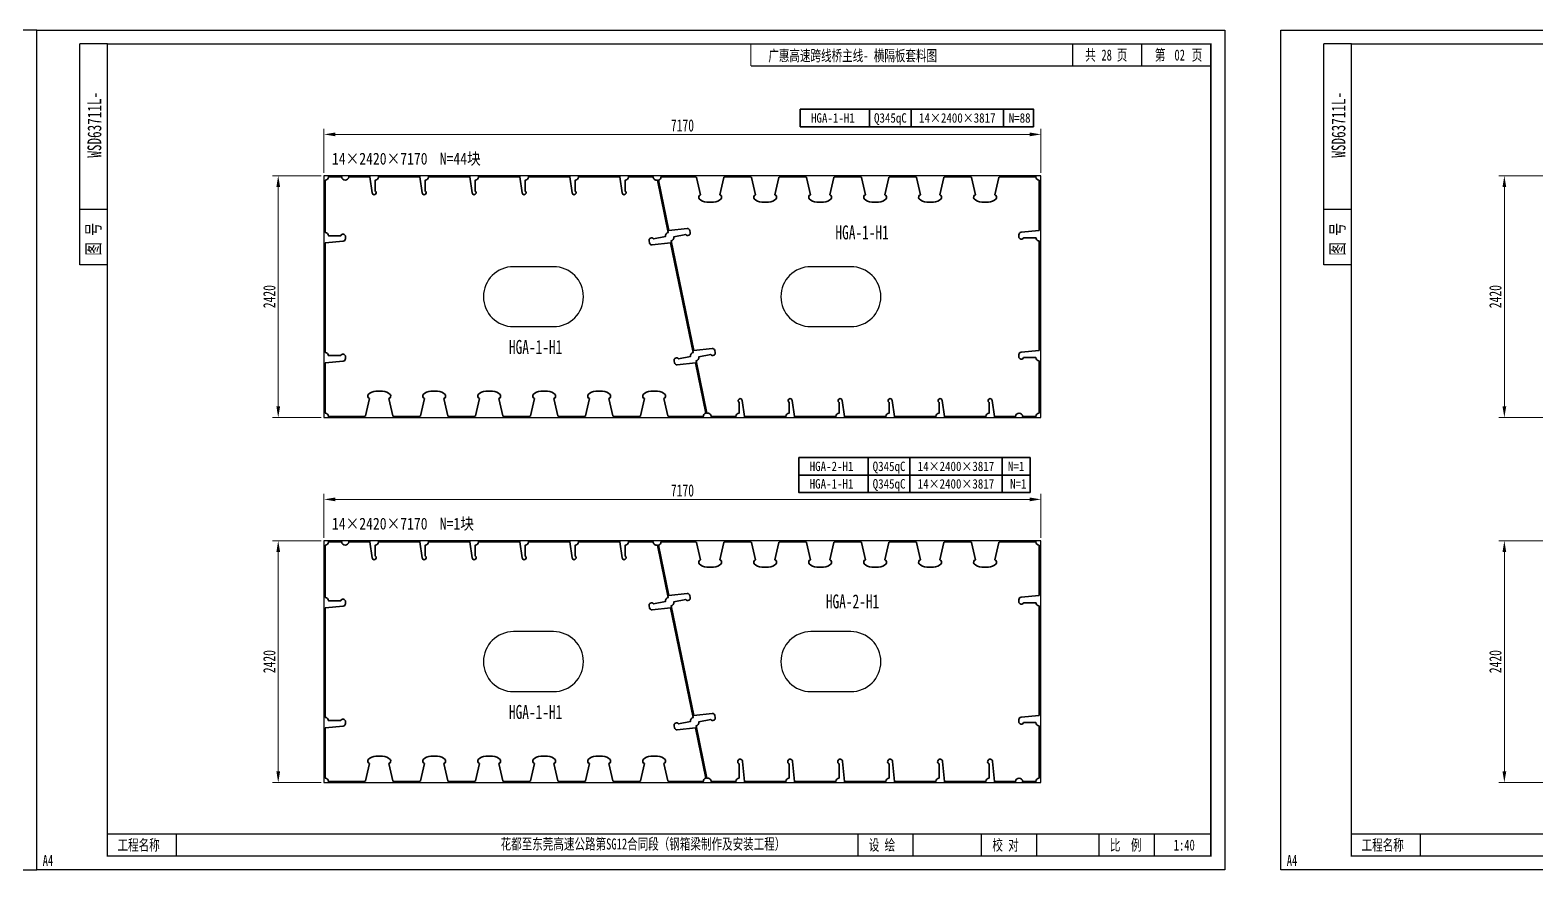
# Model space of a CAD drawing. Extents: x 1629247 to 2251351, y -601856 to -65897.
# Drawn here: x 1864754 to 1879813, y -300806 to -292406 of the extents above; entities that cross this region are included whole.
import ezdxf
from ezdxf.enums import TextEntityAlignment as Align

# ---------------------------------------------------------------- set-up
doc = ezdxf.new("R2010")
doc.units = 0
doc.header["$LTSCALE"] = 2
doc.header["$MEASUREMENT"] = 0
doc.header["$PDMODE"] = 35
doc.header["$PDSIZE"] = 50
doc.layers.get('0').update_dxf_attribs({"linetype": 'CONTINUOUS'})
doc.layers.get('Defpoints').update_dxf_attribs({"linetype": 'CONTINUOUS'})
doc.layers.add('1图框轮廓', color=7, linetype='CONTINUOUS', lineweight=35)
doc.layers.add('A3', color=7, linetype='CONTINUOUS')
doc.layers.add('vp', color=7, linetype='CONTINUOUS')
doc.styles.add('仿宋', font='仿宋_GB2312_1.ttf', dxfattribs={"width": 0.7})
doc.dimstyles.new('标准标注样式-45', dxfattribs={"dimscale": 45, "dimtxt": 2.7, "dimasz": 2.5, "dimexe": 1.25, "dimexo": 0.625, "dimtad": 1, "dimdec": 0, "dimdsep": 46, "dimtxsty": '仿宋', "dimcen": 2.5, "dimclrd": 3, "dimclre": 3, "dimclrt": 4, "dimazin": 0, "dimtfac": 1, "dimtdec": 0, "dimtmove": 0, "dimatfit": 3, "dimfxl": 1.25, "dimlwd": 13, "dimlwe": 13, "dimarcsym": 0})

# ---------------------------------------------------------------- blocks, each defined once
blk = doc.blocks.new('*D73')
at = {"color": 3, "lineweight": 13, "ltscale": 3}
for p, q in [((1867693, -293834), (1867693, -293393)), ((1874863, -293834), (1874863, -293393))]:
    blk.add_line(p, q, dxfattribs=at)
at = {"color": 3, "linetype": 'ByBlock', "lineweight": 13, "ltscale": 3}
blk.add_line((1874751, -293449), (1867806, -293449), dxfattribs=at)
at = {"color": 3, "ltscale": 3}
for points in [[(1867806, -293430), (1867806, -293468), (1867693, -293449)], [(1874751, -293430), (1874751, -293468), (1874863, -293449)]]:
    blk.add_solid(points, dxfattribs=at)
at = {"layer": 'Defpoints', "color": 0, "ltscale": 3}
for p in [(1867693, -293449), (1867693, -293862), (1874863, -293862)]:
    blk.add_point(p, dxfattribs=at)
at = {"color": 4, "ltscale": 3, "insert": (1871278, -293360), "char_height": 121.5, "attachment_point": 5, "style": '仿宋'}
blk.add_mtext('7170', dxfattribs=at)
blk = doc.blocks.new('*D74')
at = {"color": 3, "lineweight": 13, "ltscale": 3}
for p, q in [((1867665, -293862), (1867179, -293862)), ((1867665, -296282), (1867179, -296282))]:
    blk.add_line(p, q, dxfattribs=at)
at = {"color": 3, "linetype": 'ByBlock', "lineweight": 13, "ltscale": 3}
blk.add_line((1867235, -293975), (1867235, -296170), dxfattribs=at)
at = {"color": 3, "ltscale": 3}
for points in [[(1867217, -293975), (1867254, -293975), (1867235, -293862)], [(1867217, -296170), (1867254, -296170), (1867235, -296282)]]:
    blk.add_solid(points, dxfattribs=at)
at = {"layer": 'Defpoints', "color": 0, "ltscale": 3}
for p in [(1867693, -293862), (1867235, -296282), (1867693, -296282)]:
    blk.add_point(p, dxfattribs=at)
at = {"color": 4, "ltscale": 3, "insert": (1867147, -295072), "char_height": 121.5, "attachment_point": 5, "rotation": 90, "style": '仿宋'}
blk.add_mtext('2420', dxfattribs=at)
blk = doc.blocks.new('tukuangA4-')
at = {"layer": 'A3'}
for p, q in [((537, 7565), (537, 10327)), ((882, 10327), (537, 10327)), ((12951, 10051), (12951, 10327)), ((13814, 10051), (13814, 10327)), ((882, 8256), (537, 8256)), ((882, 7565), (537, 7565)), ((1745, 173), (1745, 449)), ((10266, 173), (10266, 449)), ((10957, 173), (10957, 449)), ((11811, 173), (11811, 449)), ((12502, 173), (12502, 449)), ((13280, 173), (13280, 449)), ((13971, 173), (13971, 449))]:
    blk.add_line(p, q, dxfattribs=at)
blk.add_lwpolyline([(14850, 10500), (14850, 0), (0, 0), (0, 10500)], close=True, dxfattribs=at)
for points, const_width in [([(882, 10327), (14677, 10327), (14677, 173), (882, 173), (882, 10327)], 17.3), ([(8927, 10051), (8927, 10327)], 13.8), ([(8927, 10051), (14677, 10051)], 13.8), ([(882, 449), (14677, 449)], 13.8)]:
    blk.add_lwpolyline(points, dxfattribs=dict(at, const_width=const_width))
at = {"layer": 'A3', "color": 7, "linetype": 'Continuous', "style": '仿宋', "width": 0.7}
for s, p in [('共    页', (13106, 10120)), ('第     页', (13977, 10120)), ('工程名称', (1009, 242)), ('花都至东莞高速公路第SG12合同段（钢箱梁制作及安装工程）', (5798, 255)), ('设 绘', (10401, 242)), ('校 对', (11946, 242)), ('比  例', (13415, 242))]:
    blk.add_text(s, height=138.1, dxfattribs=at).set_placement(p)
blk.add_text('WSD63711L-', height=172.6, rotation=90, dxfattribs=at).set_placement((806, 9316), align=Align.CENTER)
blk.add_text('图 号', height=172.6, rotation=90, dxfattribs=at).set_placement((793, 7681))
blk.add_text('A4', height=138.1, dxfattribs=at).set_placement((139, 50), align=Align.CENTER)
blk = doc.blocks.new('*D76')
at = {"color": 3, "lineweight": 13, "ltscale": 3}
for p, q in [((1867693, -297485), (1867693, -297044)), ((1874863, -297485), (1874863, -297044))]:
    blk.add_line(p, q, dxfattribs=at)
at = {"color": 3, "linetype": 'ByBlock', "lineweight": 13, "ltscale": 3}
blk.add_line((1874751, -297100), (1867806, -297100), dxfattribs=at)
at = {"color": 3, "ltscale": 3}
for points in [[(1867806, -297081), (1867806, -297119), (1867693, -297100)], [(1874751, -297081), (1874751, -297119), (1874863, -297100)]]:
    blk.add_solid(points, dxfattribs=at)
at = {"layer": 'Defpoints', "color": 0, "ltscale": 3}
for p in [(1867693, -297100), (1867693, -297513), (1874863, -297513)]:
    blk.add_point(p, dxfattribs=at)
at = {"color": 4, "ltscale": 3, "insert": (1871278, -297011), "char_height": 121.5, "attachment_point": 5, "style": '仿宋'}
blk.add_mtext('7170', dxfattribs=at)
blk = doc.blocks.new('*D77')
at = {"color": 3, "lineweight": 13, "ltscale": 3}
for p, q in [((1867665, -297513), (1867179, -297513)), ((1867665, -299933), (1867179, -299933))]:
    blk.add_line(p, q, dxfattribs=at)
at = {"color": 3, "linetype": 'ByBlock', "lineweight": 13, "ltscale": 3}
blk.add_line((1867235, -297626), (1867235, -299821), dxfattribs=at)
at = {"color": 3, "ltscale": 3}
for points in [[(1867217, -297626), (1867254, -297626), (1867235, -297513)], [(1867217, -299821), (1867254, -299821), (1867235, -299933)]]:
    blk.add_solid(points, dxfattribs=at)
at = {"layer": 'Defpoints', "color": 0, "ltscale": 3}
for p in [(1867693, -297513), (1867235, -299933), (1867693, -299933)]:
    blk.add_point(p, dxfattribs=at)
at = {"color": 4, "ltscale": 3, "insert": (1867147, -298723), "char_height": 121.5, "attachment_point": 5, "rotation": 90, "style": '仿宋'}
blk.add_mtext('2420', dxfattribs=at)
blk = doc.blocks.new('*D79')
at = {"color": 3, "lineweight": 13, "ltscale": 3}
for p, q in [((1879928, -293862), (1879442, -293862)), ((1879928, -296282), (1879442, -296282))]:
    blk.add_line(p, q, dxfattribs=at)
at = {"color": 3, "linetype": 'ByBlock', "lineweight": 13, "ltscale": 3}
blk.add_line((1879498, -293975), (1879498, -296170), dxfattribs=at)
at = {"color": 3, "ltscale": 3}
for points in [[(1879480, -293975), (1879517, -293975), (1879498, -293862)], [(1879480, -296170), (1879517, -296170), (1879498, -296282)]]:
    blk.add_solid(points, dxfattribs=at)
at = {"layer": 'Defpoints', "color": 0, "ltscale": 3}
for p in [(1879956, -293862), (1879498, -296282), (1879956, -296282)]:
    blk.add_point(p, dxfattribs=at)
at = {"color": 4, "ltscale": 3, "insert": (1879409, -295072), "char_height": 121.5, "attachment_point": 5, "rotation": 90, "style": '仿宋'}
blk.add_mtext('2420', dxfattribs=at)
blk = doc.blocks.new('*D97')
at = {"color": 3, "lineweight": 13, "ltscale": 3}
for p, q in [((1879928, -297513), (1879442, -297513)), ((1879928, -299933), (1879442, -299933))]:
    blk.add_line(p, q, dxfattribs=at)
at = {"color": 3, "linetype": 'ByBlock', "lineweight": 13, "ltscale": 3}
blk.add_line((1879498, -297626), (1879498, -299821), dxfattribs=at)
at = {"color": 3, "ltscale": 3}
for points in [[(1879480, -297626), (1879517, -297626), (1879498, -297513)], [(1879480, -299821), (1879517, -299821), (1879498, -299933)]]:
    blk.add_solid(points, dxfattribs=at)
at = {"layer": 'Defpoints', "color": 0, "ltscale": 3}
for p in [(1879956, -297513), (1879498, -299933), (1879956, -299933)]:
    blk.add_point(p, dxfattribs=at)
at = {"color": 4, "ltscale": 3, "insert": (1879409, -298723), "char_height": 121.5, "attachment_point": 5, "rotation": 90, "style": '仿宋'}
blk.add_mtext('2420', dxfattribs=at)

msp = doc.modelspace()

# ---------------------------------------------------------------- linework, layer by layer
at = {"color": 8, "ltscale": 3}
for points in [[(1867693, -296282.3), (1874863.3, -296282.3), (1874863.3, -293862.3), (1867693, -293862.3)], [(1867693, -299933.1), (1874863.3, -299933.1), (1874863.3, -297513.1), (1867693, -297513.1)]]:
    msp.add_lwpolyline(points, close=True, dxfattribs=at)
at = {"layer": '1图框轮廓', "color": 30, "ltscale": 3}
for points in [[(1874790.4, -293372.1), (1872455.5, -293372.1), (1872455.5, -293197.1), (1874790.4, -293197.1)], [(1873149.9, -293372.1), (1873149.9, -293372.1), (1873149.9, -293197.1), (1873149.9, -293197.1)], [(1873565.9, -293372.1), (1873565.9, -293372.1), (1873565.9, -293197.1), (1873565.9, -293197.1)], [(1874487.9, -293372.1), (1874487.9, -293372.1), (1874487.9, -293197.1), (1874487.9, -293197.1)], [(1874754.6, -296856.8), (1872442.1, -296856.8), (1872442.1, -296681.8), (1874754.6, -296681.8)], [(1873136.6, -296856.8), (1873136.6, -296856.8), (1873136.6, -296681.8), (1873136.6, -296681.8)], [(1873552.6, -296856.8), (1873552.6, -296856.8), (1873552.6, -296681.8), (1873552.6, -296681.8)], [(1874474.6, -296856.8), (1874474.6, -296856.8), (1874474.6, -296681.8), (1874474.6, -296681.8)], [(1874754.6, -297031.8), (1872442.1, -297031.8), (1872442.1, -296856.8), (1874754.6, -296856.8)], [(1873136.6, -297031.8), (1873136.6, -297031.8), (1873136.6, -296856.8), (1873136.6, -296856.8)], [(1873552.6, -297031.8), (1873552.6, -297031.8), (1873552.6, -296856.8), (1873552.6, -296856.8)], [(1874474.6, -297031.8), (1874474.6, -297031.8), (1874474.6, -296856.8), (1874474.6, -296856.8)]]:
    msp.add_lwpolyline(points, close=True, dxfattribs=at)
at = {"layer": '1图框轮廓', "color": 1, "ltscale": 3}
for points in [[(1867705, -295629.4, -0.3811049), (1867738, -295662.3), (1867860.1, -295662.3, -0.8128361), (1867908, -295672.3), (1867908, -295692.3, -0.3855079), (1867885.5, -295717.2), (1867705, -295735.1), (1867705, -296237.4, -0.3975651), (1867738, -296272.3), (1868100, -296272.3), (1868109.7, -296264.6), (1868147.2, -296091.8, -0.5454936), (1868135.9, -296051.3, -0.2157414), (1868211.1, -296017.3), (1868279, -296017.3, -0.2157414), (1868354.2, -296051.3, -0.5454936), (1868342.9, -296091.8), (1868380.4, -296264.6), (1868390, -296272.3), (1868650, -296272.3), (1868659.7, -296264.6), (1868697.2, -296091.8, -0.5454936), (1868685.9, -296051.3, -0.2157414), (1868761.1, -296017.3), (1868829, -296017.3, -0.2157414), (1868904.2, -296051.3, -0.5454936), (1868892.9, -296091.8), (1868930.4, -296264.6), (1868940, -296272.3), (1869200, -296272.3), (1869209.7, -296264.6), (1869247.2, -296091.8, -0.5454936), (1869235.9, -296051.3, -0.2157414), (1869311.1, -296017.3), (1869379, -296017.3, -0.2157414), (1869454.2, -296051.3, -0.5454936), (1869442.9, -296091.8), (1869480.4, -296264.6), (1869490, -296272.3), (1869750, -296272.3), (1869759.7, -296264.6), (1869797.2, -296091.8, -0.5454936), (1869785.9, -296051.3, -0.2157414), (1869861.1, -296017.3), (1869929, -296017.3, -0.2157414), (1870004.2, -296051.3, -0.5454936), (1869992.9, -296091.8), (1870030.4, -296264.6), (1870040, -296272.3), (1870300, -296272.3), (1870309.7, -296264.6), (1870347.2, -296091.8, -0.5454936), (1870335.9, -296051.3, -0.2157414), (1870411.1, -296017.3), (1870479, -296017.3, -0.2157414), (1870554.2, -296051.3, -0.5454936), (1870542.9, -296091.8), (1870580.4, -296264.6), (1870590, -296272.3), (1870850, -296272.3), (1870859.7, -296264.6), (1870897.2, -296091.8, -0.5454936), (1870885.9, -296051.3, -0.2157414), (1870961.1, -296017.3), (1871029, -296017.3, -0.2157414), (1871104.2, -296051.3, -0.5454936), (1871092.9, -296091.8), (1871130.4, -296264.6), (1871140, -296272.3), (1871485, -296272.3, -0.3552568), (1871512.9, -296238.1), (1871407.9, -295734), (1871225.6, -295753.5, -0.3855079), (1871198.4, -295733.7), (1871194.4, -295714.1, -0.8128361), (1871239.2, -295694.6), (1871358.8, -295669.7, -0.3975652), (1871386.3, -295630.2), (1871157.9, -294534), (1870975.6, -294553.5, -0.3855079), (1870948.4, -294533.7), (1870944.4, -294514.1, -0.8128361), (1870989.2, -294494.6), (1871108.8, -294469.7, -0.3975652), (1871136.3, -294430.2), (1871027.2, -293906.6, -0.4757351), (1870985, -293872.3), (1870737, -293872.3, -0.3975651), (1870704, -293907.3), (1870704, -294014.5, -1.6559587), (1870675.2, -294035), (1870653, -293872.3), (1870237, -293872.3, -0.3975651), (1870204, -293907.3), (1870204, -294014.5, -1.6559587), (1870175.2, -294035), (1870153, -293872.3), (1869737, -293872.3, -0.3975651), (1869704, -293907.3), (1869704, -294014.5, -1.6559587), (1869675.2, -294035), (1869653, -293872.3), (1869237, -293872.3, -0.3975651), (1869204, -293907.3), (1869204, -294014.5, -1.6559587), (1869175.2, -294035), (1869153, -293872.3), (1868737, -293872.3, -0.3975651), (1868704, -293907.3), (1868704, -294014.5, -1.6559587), (1868675.2, -294035), (1868653, -293872.3), (1868237, -293872.3, -0.3975651), (1868204, -293907.3), (1868204, -294014.5, -1.6559587), (1868175.2, -294035), (1868153, -293872.3), (1867940, -293872.3, -1), (1867870, -293872.3), (1867738, -293872.3, -0.3975651), (1867705, -293907.3), (1867705, -294429.4, -0.3811049), (1867738, -294462.3), (1867860.1, -294462.3, -0.8128361), (1867908, -294472.3), (1867908, -294492.3, -0.3855079), (1867885.5, -294517.2), (1867705, -294535.1)], [(1874845.3, -294515.3, -0.3811049), (1874812.3, -294482.3), (1874690.2, -294482.3, -0.8128361), (1874642.3, -294472.3), (1874642.3, -294452.3, -0.3855079), (1874664.8, -294427.5), (1874845.3, -294409.5), (1874845.3, -293907.3, -0.3975651), (1874812.3, -293872.3), (1874450.3, -293872.3), (1874440.6, -293880.1), (1874403.1, -294052.8, -0.5454936), (1874414.4, -294093.3, -0.2157414), (1874339.3, -294127.3), (1874271.3, -294127.3, -0.2157414), (1874196.1, -294093.3, -0.5454936), (1874207.5, -294052.8), (1874169.9, -293880.1), (1874160.3, -293872.3), (1873900.3, -293872.3), (1873890.6, -293880.1), (1873853.1, -294052.8, -0.5454936), (1873864.4, -294093.3, -0.2157414), (1873789.3, -294127.3), (1873721.3, -294127.3, -0.2157414), (1873646.1, -294093.3, -0.5454936), (1873657.5, -294052.8), (1873619.9, -293880.1), (1873610.3, -293872.3), (1873350.3, -293872.3), (1873340.6, -293880.1), (1873303.1, -294052.8, -0.5454936), (1873314.4, -294093.3, -0.2157414), (1873239.3, -294127.3), (1873171.3, -294127.3, -0.2157414), (1873096.1, -294093.3, -0.5454936), (1873107.5, -294052.8), (1873069.9, -293880.1), (1873060.3, -293872.3), (1872800.3, -293872.3), (1872790.6, -293880.1), (1872753.1, -294052.8, -0.5454936), (1872764.4, -294093.3, -0.2157414), (1872689.3, -294127.3), (1872621.3, -294127.3, -0.2157414), (1872546.1, -294093.3, -0.5454936), (1872557.5, -294052.8), (1872519.9, -293880.1), (1872510.3, -293872.3), (1872250.3, -293872.3), (1872240.6, -293880.1), (1872203.1, -294052.8, -0.5454936), (1872214.4, -294093.3, -0.2157414), (1872139.3, -294127.3), (1872071.3, -294127.3, -0.2157414), (1871996.1, -294093.3, -0.5454936), (1872007.5, -294052.8), (1871969.9, -293880.1), (1871960.3, -293872.3), (1871700.3, -293872.3), (1871690.6, -293880.1), (1871653.1, -294052.8, -0.5454936), (1871664.4, -294093.3, -0.2157414), (1871589.3, -294127.3), (1871521.3, -294127.3, -0.2157414), (1871446.1, -294093.3, -0.5454936), (1871457.5, -294052.8), (1871419.9, -293880.1), (1871410.3, -293872.3), (1871065.3, -293872.3, -0.3552568), (1871037.4, -293906.6), (1871142.4, -294410.7), (1871324.7, -294391.2, -0.3855079), (1871351.9, -294410.9), (1871356, -294430.5, -0.8128361), (1871311.1, -294450.1), (1871191.5, -294475, -0.3975652), (1871164, -294514.4), (1871392.4, -295610.7), (1871574.7, -295591.2, -0.3855079), (1871601.9, -295610.9), (1871606, -295630.5, -0.8128361), (1871561.1, -295650.1), (1871441.5, -295675, -0.3975652), (1871414, -295714.4), (1871523.1, -296238.1, -0.4757351), (1871565.3, -296272.3), (1871813.3, -296272.3, -0.3975651), (1871846.3, -296237.4), (1871846.3, -296130.2, -1.6559587), (1871875.1, -296109.6), (1871897.3, -296272.3), (1872313.3, -296272.3, -0.3975651), (1872346.3, -296237.4), (1872346.3, -296130.2, -1.6559587), (1872375.1, -296109.6), (1872397.3, -296272.3), (1872813.3, -296272.3, -0.3975651), (1872846.3, -296237.4), (1872846.3, -296130.2, -1.6559587), (1872875.1, -296109.6), (1872897.3, -296272.3), (1873313.3, -296272.3, -0.3975651), (1873346.3, -296237.4), (1873346.3, -296130.2, -1.6559587), (1873375.1, -296109.6), (1873397.3, -296272.3), (1873813.3, -296272.3, -0.3975651), (1873846.3, -296237.4), (1873846.3, -296130.2, -1.6559587), (1873875.1, -296109.6), (1873897.3, -296272.3), (1874313.3, -296272.3, -0.3975651), (1874346.3, -296237.4), (1874346.3, -296130.2, -1.6559587), (1874375.1, -296109.6), (1874397.3, -296272.3), (1874610.3, -296272.3, -1), (1874680.3, -296272.3), (1874812.3, -296272.3, -0.3975651), (1874845.3, -296237.4), (1874845.3, -295715.3, -0.3811049), (1874812.3, -295682.3), (1874690.2, -295682.3, -0.8128361), (1874642.3, -295672.3), (1874642.3, -295652.3, -0.3855079), (1874664.8, -295627.5), (1874845.3, -295609.5)], [(1867705, -299280.2, -0.3811049), (1867738, -299313.1), (1867860.1, -299313.1, -0.8128361), (1867908, -299323.1), (1867908, -299343.1, -0.3855079), (1867885.5, -299368), (1867705, -299385.9), (1867705, -299888.2, -0.3975651), (1867738, -299923.1), (1868100, -299923.1), (1868109.7, -299915.3), (1868147.2, -299742.6, -0.5454936), (1868135.9, -299702.1, -0.2157414), (1868211.1, -299668.1), (1868279, -299668.1, -0.2157414), (1868354.2, -299702.1, -0.5454936), (1868342.9, -299742.6), (1868380.4, -299915.3), (1868390, -299923.1), (1868650, -299923.1), (1868659.7, -299915.3), (1868697.2, -299742.6, -0.5454936), (1868685.9, -299702.1, -0.2157414), (1868761.1, -299668.1), (1868829, -299668.1, -0.2157414), (1868904.2, -299702.1, -0.5454936), (1868892.9, -299742.6), (1868930.4, -299915.3), (1868940, -299923.1), (1869200, -299923.1), (1869209.7, -299915.3), (1869247.2, -299742.6, -0.5454936), (1869235.9, -299702.1, -0.2157414), (1869311.1, -299668.1), (1869379, -299668.1, -0.2157414), (1869454.2, -299702.1, -0.5454936), (1869442.9, -299742.6), (1869480.4, -299915.3), (1869490, -299923.1), (1869750, -299923.1), (1869759.7, -299915.3), (1869797.2, -299742.6, -0.5454936), (1869785.9, -299702.1, -0.2157414), (1869861.1, -299668.1), (1869929, -299668.1, -0.2157414), (1870004.2, -299702.1, -0.5454936), (1869992.9, -299742.6), (1870030.4, -299915.3), (1870040, -299923.1), (1870300, -299923.1), (1870309.7, -299915.3), (1870347.2, -299742.6, -0.5454936), (1870335.9, -299702.1, -0.2157414), (1870411.1, -299668.1), (1870479, -299668.1, -0.2157414), (1870554.2, -299702.1, -0.5454936), (1870542.9, -299742.6), (1870580.4, -299915.3), (1870590, -299923.1), (1870850, -299923.1), (1870859.7, -299915.3), (1870897.2, -299742.6, -0.5454936), (1870885.9, -299702.1, -0.2157414), (1870961.1, -299668.1), (1871029, -299668.1, -0.2157414), (1871104.2, -299702.1, -0.5454936), (1871092.9, -299742.6), (1871130.4, -299915.3), (1871140, -299923.1), (1871485, -299923.1, -0.3552568), (1871512.9, -299888.8), (1871407.9, -299384.8), (1871225.6, -299404.2, -0.3855079), (1871198.4, -299384.5), (1871194.4, -299364.9, -0.8128361), (1871239.2, -299345.3), (1871358.8, -299320.4, -0.3975652), (1871386.3, -299281), (1871157.9, -298184.8), (1870975.6, -298204.2, -0.3855079), (1870948.4, -298184.5), (1870944.4, -298164.9, -0.8128361), (1870989.2, -298145.3), (1871108.8, -298120.4, -0.3975652), (1871136.3, -298081), (1871027.2, -297557.4, -0.4757351), (1870985, -297523.1), (1870737, -297523.1, -0.3975651), (1870704, -297558), (1870704, -297665.2, -1.6559587), (1870675.2, -297685.8), (1870653, -297523.1), (1870237, -297523.1, -0.3975651), (1870204, -297558), (1870204, -297665.2, -1.6559587), (1870175.2, -297685.8), (1870153, -297523.1), (1869737, -297523.1, -0.3975651), (1869704, -297558), (1869704, -297665.2, -1.6559587), (1869675.2, -297685.8), (1869653, -297523.1), (1869237, -297523.1, -0.3975651), (1869204, -297558), (1869204, -297665.2, -1.6559587), (1869175.2, -297685.8), (1869153, -297523.1), (1868737, -297523.1, -0.3975651), (1868704, -297558), (1868704, -297665.2, -1.6559587), (1868675.2, -297685.8), (1868653, -297523.1), (1868237, -297523.1, -0.3975651), (1868204, -297558), (1868204, -297665.2, -1.6559587), (1868175.2, -297685.8), (1868153, -297523.1), (1867940, -297523.1, -1), (1867870, -297523.1), (1867738, -297523.1, -0.3975651), (1867705, -297558), (1867705, -298080.2, -0.3811049), (1867738, -298113.1), (1867860.1, -298113.1, -0.8128361), (1867908, -298123.1), (1867908, -298143.1, -0.3855079), (1867885.5, -298168), (1867705, -298185.9)], [(1874845.3, -298166, -0.3811049), (1874812.3, -298133.1), (1874690.2, -298133.1, -0.8128361), (1874642.3, -298123.1), (1874642.3, -298103.1, -0.3855079), (1874664.8, -298078.2), (1874845.3, -298060.3), (1874845.3, -297558, -0.3975651), (1874812.3, -297523.1), (1874450.3, -297523.1), (1874440.6, -297530.9), (1874403.1, -297703.6, -0.5454936), (1874414.4, -297744.1, -0.2157414), (1874339.3, -297778.1), (1874271.3, -297778.1, -0.2157414), (1874196.1, -297744.1, -0.5454936), (1874207.5, -297703.6), (1874169.9, -297530.9), (1874160.3, -297523.1), (1873900.3, -297523.1), (1873890.6, -297530.9), (1873853.1, -297703.6, -0.5454936), (1873864.4, -297744.1, -0.2157414), (1873789.3, -297778.1), (1873721.3, -297778.1, -0.2157414), (1873646.1, -297744.1, -0.5454936), (1873657.5, -297703.6), (1873619.9, -297530.9), (1873610.3, -297523.1), (1873350.3, -297523.1), (1873340.6, -297530.9), (1873303.1, -297703.6, -0.5454936), (1873314.4, -297744.1, -0.2157414), (1873239.3, -297778.1), (1873171.3, -297778.1, -0.2157414), (1873096.1, -297744.1, -0.5454936), (1873107.5, -297703.6), (1873069.9, -297530.9), (1873060.3, -297523.1), (1872800.3, -297523.1), (1872790.6, -297530.9), (1872753.1, -297703.6, -0.5454936), (1872764.4, -297744.1, -0.2157414), (1872689.3, -297778.1), (1872621.3, -297778.1, -0.2157414), (1872546.1, -297744.1, -0.5454936), (1872557.5, -297703.6), (1872519.9, -297530.9), (1872510.3, -297523.1), (1872250.3, -297523.1), (1872240.6, -297530.9), (1872203.1, -297703.6, -0.5454936), (1872214.4, -297744.1, -0.2157414), (1872139.3, -297778.1), (1872071.3, -297778.1, -0.2157414), (1871996.1, -297744.1, -0.5454936), (1872007.5, -297703.6), (1871969.9, -297530.9), (1871960.3, -297523.1), (1871700.3, -297523.1), (1871690.6, -297530.9), (1871653.1, -297703.6, -0.5454936), (1871664.4, -297744.1, -0.2157414), (1871589.3, -297778.1), (1871521.3, -297778.1, -0.2157414), (1871446.1, -297744.1, -0.5454936), (1871457.5, -297703.6), (1871419.9, -297530.9), (1871410.3, -297523.1), (1871065.3, -297523.1, -0.3552568), (1871037.4, -297557.4), (1871142.4, -298061.4), (1871324.7, -298041.9, -0.3855079), (1871351.9, -298061.7), (1871356, -298081.3, -0.8128361), (1871311.1, -298100.8), (1871191.5, -298125.8, -0.3975652), (1871164, -298165.2), (1871392.4, -299261.4), (1871574.7, -299241.9, -0.3855079), (1871601.9, -299261.7), (1871606, -299281.3, -0.8128361), (1871561.1, -299300.8), (1871441.5, -299325.8, -0.3975652), (1871414, -299365.2), (1871523.1, -299888.8, -0.4757351), (1871565.3, -299923.1), (1871812, -299923.1, -0.3975651), (1871845, -299888.2), (1871845, -299745.9, -1.7452345), (1871880.2, -299720.9), (1871898, -299923.1), (1872312, -299923.1, -0.3975651), (1872345, -299888.2), (1872345, -299745.9, -1.7452345), (1872380.2, -299720.9), (1872398, -299923.1), (1872812, -299923.1, -0.3975651), (1872845, -299888.2), (1872845, -299745.9, -1.7452345), (1872880.2, -299720.9), (1872898, -299923.1), (1873312, -299923.1, -0.3975651), (1873345, -299888.2), (1873345, -299745.9, -1.7452345), (1873380.2, -299720.9), (1873398, -299923.1), (1873812, -299923.1, -0.3975651), (1873845, -299888.2), (1873845, -299745.9, -1.7452345), (1873880.2, -299720.9), (1873898, -299923.1), (1874312, -299923.1, -0.3975651), (1874345, -299888.2), (1874345, -299745.9, -1.7452345), (1874380.2, -299720.9), (1874398, -299923.1), (1874610.3, -299923.1, -1), (1874680.3, -299923.1), (1874812.3, -299923.1, -0.3975651), (1874845.3, -299888.2), (1874845.3, -299366, -0.3811049), (1874812.3, -299333.1), (1874690.2, -299333.1, -0.8128361), (1874642.3, -299323.1), (1874642.3, -299303.1, -0.3855079), (1874664.8, -299278.2), (1874845.3, -299260.3)]]:
    msp.add_lwpolyline(points, format="xyb", close=True, dxfattribs=at)
at = {"layer": 'A3'}
msp.add_lwpolyline([(1852942.2, -300806), (1864821, -300806), (1864821, -292406), (1852942.2, -292406)], close=True, dxfattribs=at)
at = {"layer": 'vp', "color": 2}
for points in [[(1869988, -295372.3, 1), (1869988, -294772.3), (1869588, -294772.3, 1), (1869588, -295372.3)], [(1872562.3, -294772.3, 1), (1872562.3, -295372.3), (1872962.3, -295372.3, 1), (1872962.3, -294772.3)], [(1869988, -299023.1, 1), (1869988, -298423.1), (1869588, -298423.1, 1), (1869588, -299023.1)], [(1872562.3, -298423.1, 1), (1872562.3, -299023.1), (1872962.3, -299023.1, 1), (1872962.3, -298423.1)]]:
    msp.add_lwpolyline(points, format="xyb", close=True, dxfattribs=at)

# ---------------------------------------------------------------- block references
at = {"color": 8, "xscale": 0.7999999999883585, "yscale": 0.8000000000029104, "zscale": 0.8}
for p in [(1864821, -300806), (1877263.3, -300806)]:
    msp.add_blockref('tukuangA4-', p, dxfattribs=at)

# ---------------------------------------------------------------- texts
at = {"color": 7, "style": '仿宋', "width": 0.85}
for s, p in [('HGA-1-H1', (1872782.5, -293284.6)), ('Q345qC', (1873357.9, -293284.6)), ('14×2400×3817', (1874026.9, -293284.6)), ('N=88', (1874650.4, -293284.6)), ('HGA-2-H1', (1872769.1, -296769.3)), ('Q345qC', (1873344.6, -296769.3)), ('14×2400×3817', (1874013.6, -296769.3)), ('N=1', (1874614.6, -296769.3)), ('HGA-1-H1', (1872769.1, -296944.3)), ('Q345qC', (1873344.6, -296944.3)), ('14×2400×3817', (1874013.6, -296944.3)), ('N=1', (1874637, -296944.3))]:
    msp.add_text(s, height=94.5, dxfattribs=at).set_placement(p, align=Align.MIDDLE_CENTER)
for s, height, p in [('14×2420×7170', 118.125, (1867772.5, -293750.7)), ('N=44块', 118.12, (1868850.6, -293750.7)), ('N=1块', 118.12, (1868850.6, -297401.5)), ('14×2420×7170', 118.125, (1867772.5, -297401.5))]:
    msp.add_text(s, height=height, dxfattribs=at).set_placement(p)
at = {"layer": 'A3', "color": 6, "linetype": 'Continuous', "style": '仿宋', "width": 0.7}
msp.add_text('广惠高速跨线桥主线- 横隔板套料图', height=110.476, dxfattribs=at).set_placement((1872136.9, -292716.4))
at = {"layer": 'A3', "color": 1, "linetype": 'Continuous', "style": '仿宋', "width": 0.7}
for s, p in [('28', (1875468, -292710.3)), ('02', (1876198.8, -292710.3))]:
    msp.add_text(s, height=110.48, dxfattribs=at).set_placement(p)
at = {"layer": 'A3', "color": 6, "linetype": 'Continuous', "style": '仿宋', "width": 0.7}
for s, p in [('HGA-1-H1', (1873075.1, -294499.2)), ('HGA-1-H1', (1869809.4, -295645.4)), ('HGA-2-H1', (1872978.9, -298190.4)), ('HGA-1-H1', (1869809.4, -299296.2))]:
    msp.add_text(s, height=140, dxfattribs=at).set_placement(p, align=Align.CENTER)
at = {"layer": 'A3', "color": 7, "linetype": 'Continuous', "style": '仿宋', "width": 0.7}
msp.add_text('1:40', height=110.48, dxfattribs=at).set_placement((1876191.7, -300612.7))

# ---------------------------------------------------------------- dimensions: what is measured, and where the dimension line sits
at = {"color": 8, "ltscale": 3}
for base, p1, p2, picture, middle in [((1867693, -293449.1), (1874863.3, -293862.3), (1867693, -293862.3), '*D73', (1871278.2, -293360.2)), ((1867693, -297099.8), (1874863.3, -297513.1), (1867693, -297513.1), '*D76', (1871278.2, -297011))]:
    dim = msp.add_linear_dim(base=base, p1=p1, p2=p2, dimstyle='标准标注样式-45', dxfattribs=at)
    dim.commit()
    dim.dimension.update_dxf_attribs({"geometry": picture, "text_midpoint": middle})
for base, p1, p2, picture, middle in [((1867235.5, -296282.3), (1867693, -293862.3), (1867693, -296282.3), '*D74', (1867146.6, -295072.3)), ((1879498.3, -296282.3), (1879955.9, -293862.3), (1879955.9, -296282.3), '*D79', (1879409.4, -295072.3)), ((1867235.5, -299933.1), (1867693, -297513.1), (1867693, -299933.1), '*D77', (1867146.6, -298723.1)), ((1879498.3, -299933.1), (1879955.9, -297513.1), (1879955.9, -299933.1), '*D97', (1879409.4, -298723.1))]:
    dim = msp.add_linear_dim(base=base, p1=p1, p2=p2, angle=90, dimstyle='标准标注样式-45', dxfattribs=at)
    dim.commit()
    dim.dimension.update_dxf_attribs({"geometry": picture, "text_midpoint": middle})

doc.saveas('drawing.dxf')
